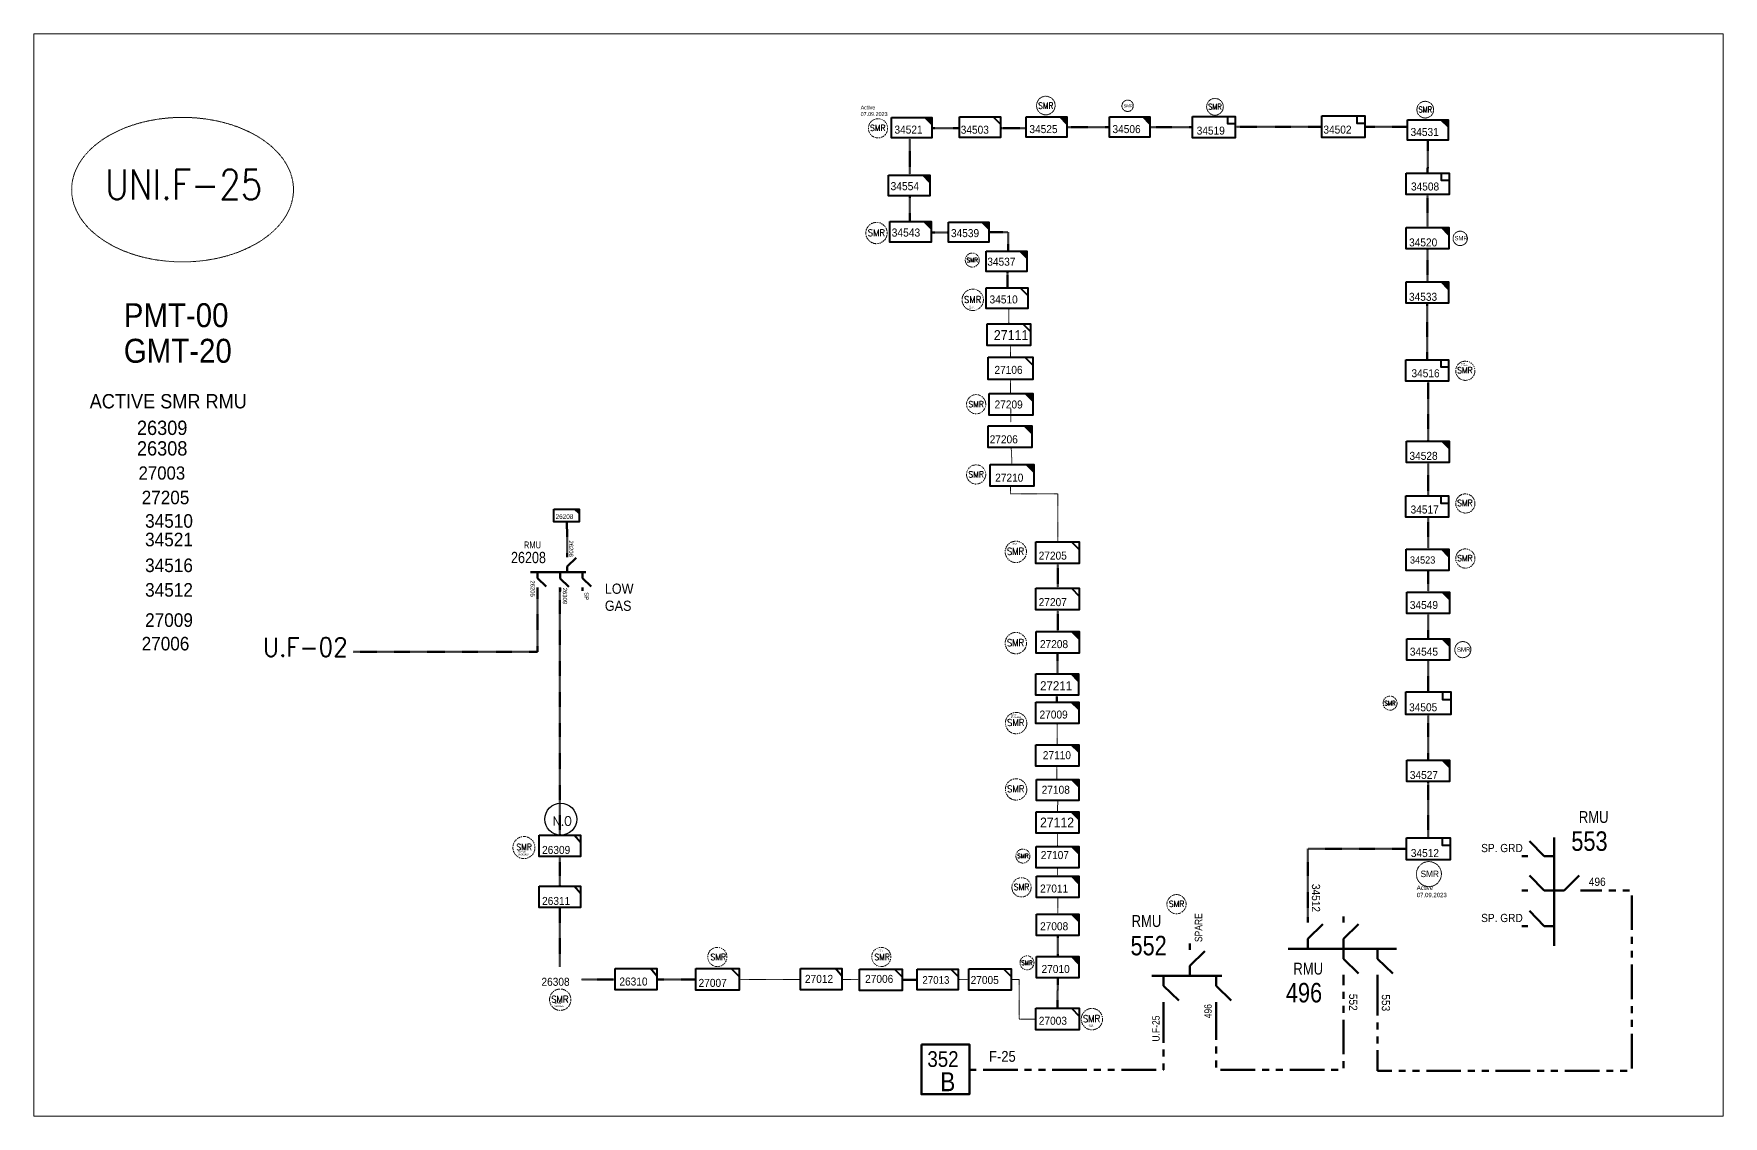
# Model space of a CAD drawing. Header units: metres. Extents: x 65984 to 144644, y -19036 to 23726.
# Drawn here: x 82091 to 83439, y -12247 to -11383 of the extents above; entities that cross this region are included whole.
import ezdxf
from ezdxf.enums import TextEntityAlignment as Align

# ---------------------------------------------------------------- set-up
doc = ezdxf.new("R2010")
doc.units = ezdxf.units.M
doc.header["$MEASUREMENT"] = 0
for name, pattern in [('( Phantom )', [2.5, 1.25, -0.25, 0.25, -0.25, 0.25, -0.25]), ('DGN Style 3', [0.013877, 0, -0.013877]), ('DGN Style 4', [1.6, 0.8, -0.4, 0, -0.4])]:
    doc.linetypes.add(name, pattern=pattern)
doc.layers.get('0').update_dxf_attribs({"color": 95, "lineweight": 40})
for name, color, linetype, lineweight in [('d_eos', 111, 'Continuous', 40), ('d_eos no', 121, 'Continuous', 40), ('d_switch', 95, 'Continuous', 40), ('d_tf no', 6, 'Continuous', 40), ('d_ug cable', 95, 'Continuous', 40), ('d_unit sub', 7, 'Continuous', 40), ('fedr no', 95, 'Continuous', 40), ('GRID STATION  04', 7, 'Continuous', 40), ('O H MAIN FEEDER', 4, 'Continuous', 100), ('SW N O', 114, 'Continuous', 30)]:
    doc.layers.add(name, color=color, linetype=linetype, lineweight=lineweight)
doc.styles.add('NASKHF', font='naskhf.shx', dxfattribs={"height": 8})
doc.styles.add('Style-Arial', font='arial.ttf')
doc.styles.add('Style-ENGINEERING', font='ENGINEERING.shx')
doc.styles.add('Style-msdefault', font='msdefault.shx')
doc.styles.add('Style-simplex', font='simplex.shx')
doc.styles.add('Style-STANDARD', font='STANDARD.shx')

# ---------------------------------------------------------------- blocks, each defined once
blk = doc.blocks.new('*U1437')
at = {"layer": 'd_eos', "color": 2, "linetype": 'Continuous', "lineweight": 211, "ltscale": 1.13086}
for p, q in [((-12.95, 12.1), (-12.95, 14.93)), ((-12.95, 4.66), (-5.94, 11.45)), ((11.34, 12.1), (11.34, 14.92)), ((11.34, 4.66), (18.34, 11.45)), ((14.01, 0.01), (-18.32, 0.01)), ((-12.95, 0.01), (-12.95, 4.66)), ((-0.8, 0.01), (-0.8, -4.64)), ((11.34, 0.01), (11.34, 4.66)), ((-0.8, -4.64), (6.2, -11.44)), ((-0.8, -12.09), (-0.8, -14.91))]:
    blk.add_line(p, q, dxfattribs=at)
blk = doc.blocks.new('TF3_2')
at = {"layer": 'd_unit sub', "color": 2, "linetype": 'Continuous', "lineweight": 40}
for p, q in [((11.3, 9), (18.3, 9)), ((18.3, 9), (18.3, 2))]:
    blk.add_line(p, q, dxfattribs=at)
at = {"layer": 'd_unit sub', "color": 2, "linetype": 'Continuous', "lineweight": 40, "flags": 128}
blk.add_lwpolyline([(-21.7, 9), (18.3, 9), (18.3, -11), (-21.7, -11)], close=True, dxfattribs=at)
blk.add_lwpolyline([(18.3, 2), (11.3, 2), (11.3, 9)], dxfattribs=at)
blk = doc.blocks.new('SS')
at = {"color": 0, "linetype": 'ByBlock', "lineweight": -2, "flags": 128}
blk.add_lwpolyline([(6.95, 4.25), (10.45, 4.25), (10.45, 0.75)], close=True, dxfattribs=at)
at = {"color": 0, "linetype": 'ByBlock', "lineweight": -2, "extrusion": (0, 0, -1)}
blk.add_solid([(-6.95, 4.25), (-10.45, 4.25), (-10.45, 0.75)], dxfattribs=at)
at = {"color": 0, "linetype": 'ByBlock', "lineweight": -2}
blk.add_3dface([(-9.55, 4.25), (10.45, 4.25), (10.45, -5.75), (-9.55, -5.75)], dxfattribs=at)
blk = doc.blocks.new('TF3_7')
at = {"layer": 'd_unit sub', "color": 234, "linetype": 'Continuous', "lineweight": 40}
for p, q in [((11.3, 9), (18.3, 9)), ((18.3, 9), (18.3, 2))]:
    blk.add_line(p, q, dxfattribs=at)
at = {"layer": 'd_unit sub', "color": 234, "linetype": 'Continuous', "lineweight": 40, "flags": 128}
blk.add_lwpolyline([(-21.7, 9), (18.3, 9), (18.3, -11), (-21.7, -11)], close=True, dxfattribs=at)
blk.add_lwpolyline([(18.3, 2), (11.3, 2), (11.3, 9)], dxfattribs=at)
blk = doc.blocks.new('TF3_5')
at = {"layer": 'd_unit sub', "color": 2, "linetype": 'Continuous', "lineweight": 40}
for p, q in [((11.3, 9), (18.3, 9)), ((18.3, 9), (18.3, 2))]:
    blk.add_line(p, q, dxfattribs=at)
at = {"layer": 'd_unit sub', "color": 2, "linetype": 'Continuous', "lineweight": 40, "flags": 128}
blk.add_lwpolyline([(-21.7, 9), (18.3, 9), (18.3, -11), (-21.7, -11)], close=True, dxfattribs=at)
blk.add_lwpolyline([(18.3, 2), (11.3, 2), (11.3, 9)], dxfattribs=at)
blk = doc.blocks.new('TF_8')
at = {"color": 0, "linetype": 'ByBlock', "lineweight": -2}
blk.add_line((6.3, 4.95), (9.9, 1.35), dxfattribs=at)
blk.add_3dface([(-10.1, 4.95), (9.9, 4.95), (9.9, -5.05), (-10.1, -5.05)], dxfattribs=at)
blk = doc.blocks.new('*U2766')
at = {"layer": 'd_unit sub', "color": 2, "linetype": 'Continuous', "lineweight": 40, "flags": 128}
for points in [[(-9.6, 4.91), (9.57, 4.91), (9.57, -4.94), (-9.6, -4.94)], [(6.65, 4.91), (9.57, 4.91), (9.57, 1.46)]]:
    blk.add_lwpolyline(points, close=True, dxfattribs=at)
blk = doc.blocks.new('*U3374')
at = {"layer": 'd_unit sub', "color": 234, "linetype": 'Continuous', "lineweight": 40, "flags": 128}
for points in [[(-9.6, 4.91), (9.57, 4.91), (9.57, -4.94), (-9.6, -4.94)], [(6.65, 4.91), (9.57, 4.91), (9.57, 1.46)]]:
    blk.add_lwpolyline(points, close=True, dxfattribs=at)
blk = doc.blocks.new('*U4102')
at = {"layer": 'SW N O', "color": 3}
blk.add_circle((0, 0), 16.8, dxfattribs=at)
at = {"layer": 'SW N O', "color": 3, "insert": (1.7, -1.8), "char_height": 9.6, "attachment_point": 5, "line_spacing_factor": 0.6, "style": 'Style-STANDARD'}
blk.add_mtext('N.O ', dxfattribs=at)

msp = doc.modelspace()

# ---------------------------------------------------------------- linework, layer by layer
at = {"layer": 'd_eos', "color": 7, "linetype": 'Continuous', "lineweight": 211, "ltscale": 0.638341}
for p, q in [((82516.3, -11800.8), (82516.3, -11797.9)), ((82516.3, -11808.2), (82523.3, -11801.4)), ((82516.3, -11812.8), (82516.3, -11808.2)), ((82531.1, -11812.8), (82486.9, -11812.8)), ((82492.5, -11812.8), (82492.5, -11817.5)), ((82492.5, -11817.5), (82499.5, -11824.3)), ((82510.6, -11813.1), (82510.6, -11817.8)), ((82510.6, -11817.8), (82517.6, -11824.6)), ((82528.5, -11812.8), (82528.5, -11817.5)), ((82528.5, -11817.5), (82535.5, -11824.3)), ((82492.5, -11824.9), (82492.5, -11827.8)), ((82510.6, -11825.2), (82510.6, -11828)), ((82528.5, -11824.9), (82528.5, -11827.8))]:
    msp.add_line(p, q, dxfattribs=at)
at = {"layer": 'd_eos', "color": 7, "linetype": 'Continuous', "lineweight": 211, "ltscale": 1.101863}
for p, q in [((83303.9, -12111), (83303.9, -12024.4)), ((83283, -12039.4), (83278.2, -12039.4)), ((83295.9, -12039.4), (83284.2, -12027.3)), ((83303.9, -12039.4), (83295.9, -12039.4)), ((83295.9, -12066.8), (83284.2, -12054.7)), ((83311.9, -12066.8), (83323.7, -12054.7)), ((83283, -12066.8), (83278.2, -12066.8)), ((83303.9, -12066.8), (83295.9, -12066.8)), ((83303.9, -12066.8), (83311.9, -12066.8)), ((83324.8, -12066.8), (83329.7, -12066.8)), ((83107.2, -12092.4), (83107.2, -12087.5)), ((83135.7, -12092.4), (83135.7, -12087.5)), ((83295.9, -12095.2), (83284.1, -12083.1)), ((83107.2, -12105.2), (83119.3, -12093.5)), ((83107.2, -12113.3), (83107.2, -12105.2)), ((83135.7, -12105.2), (83147.8, -12093.5)), ((83135.7, -12113.3), (83135.7, -12105.2)), ((83283, -12095.2), (83278.2, -12095.2)), ((83303.9, -12095.2), (83295.9, -12095.2)), ((83091.5, -12113.3), (83178.1, -12113.3)), ((83135.7, -12113.3), (83135.7, -12121.3)), ((83163, -12113.3), (83163, -12121.3)), ((83135.7, -12121.3), (83147.8, -12133)), ((83163, -12121.3), (83175.1, -12133)), ((83135.7, -12134.1), (83135.7, -12139)), ((83163, -12134.1), (83163, -12139))]:
    msp.add_line(p, q, dxfattribs=at)
at = {"layer": 'd_ug cable', "color": 234, "linetype": 'DGN Style 3', "lineweight": 100}
for p, q in [((82807.3, -11458.6), (82829.2, -11458.6)), ((82862, -11458.6), (82882.6, -11458.6)), ((82915, -11457.7), (82949, -11457.7)), ((82981.3, -11457.7), (83015.3, -11457.7)), ((83049.4, -11457.6), (83118.6, -11457.5)), ((83152.9, -11457.5), (83186.9, -11457.5)), ((82789.8, -11496.1), (82789.8, -11466.8)), ((83203.1, -11468.1), (83202.9, -11494.5)), ((82789.8, -11512.6), (82789.8, -11533.1)), ((83202.9, -11511.5), (83202.8, -11537.9)), ((82806.7, -11541.9), (82820.4, -11541.9)), ((82868.2, -11541.5), (82853, -11541.6)), ((82868.2, -11556.7), (82868.2, -11541.5)), ((83202.8, -11554.9), (83202.7, -11581.2)), ((82867.5, -11586.1), (82867.5, -11572.7)), ((83202.6, -11643.4), (83202.6, -11598.2)), ((83203.4, -11708.2), (83203.4, -11660.4)), ((83203.4, -11751.4), (83203.4, -11725.2)), ((83203.4, -11794.5), (83203.4, -11768.9)), ((82907.7, -11805.9), (82907.7, -11825.7)), ((83203.4, -11828.8), (83203.4, -11811.3)), ((82907.7, -11843), (82907.7, -11860.2)), ((82907.7, -12119.5), (82907.7, -12102.6)), ((82795.5, -12138.1), (82783.7, -12138.1)), ((82907.6, -12160.8), (82907.7, -12136.5))]:
    msp.add_line(p, q, dxfattribs=at)
at = {"layer": 'd_ug cable', "color": 234, "linetype": 'DGN Style 3', "lineweight": 13}
for p, q in [((82868.7, -11614.6), (82868.7, -11602.5)), ((82870, -11641.2), (82870, -11631.8)), ((82870, -11670), (82870, -11659.1)), ((82870.4, -11693.1), (82870.4, -11682.1)), ((82870.4, -11693.1), (82870.4, -11682.1)), ((82870.6, -11713.4), (82871.2, -11726.8)), ((82907.4, -11950.5), (82907.2, -11933.9)), ((82907, -11978.1), (82907, -11967.7)), ((82907.6, -12004.1), (82907.7, -11995.1)), ((82907.6, -12031.8), (82907.6, -12021.1)), ((82907.6, -12055), (82907.6, -12048.5)), ((82907.7, -12085.5), (82907.7, -12072.4)), ((82653.5, -12137.7), (82702.3, -12137.7)), ((82735.4, -12137.7), (82749.6, -12137.7)), ((82828.8, -12137.7), (82836.7, -12137.7))]:
    msp.add_line(p, q, dxfattribs=at)
at = {"layer": 'd_ug cable', "color": 14, "linetype": 'DGN Style 3', "lineweight": 100}
for p, q in [((83203.4, -11962.8), (83203.4, -11926.3)), ((83203.4, -12024.8), (83203.4, -11979.8))]:
    msp.add_line(p, q, dxfattribs=at)
at = {"layer": 'd_ug cable', "color": 234, "linetype": 'DGN Style 3', "lineweight": 13, "flags": 128}
for points in [[(82870, -11744.1), (82870, -11750.4), (82907.7, -11750.4), (82907.7, -11788.6)], [(82870.6, -12137.7), (82877, -12137.7), (82877, -12169.4), (82890.3, -12169.4)]]:
    msp.add_lwpolyline(points, dxfattribs=at)
at = {"layer": 'd_ug cable', "color": 251, "linetype": 'DGN Style 3', "lineweight": 100, "flags": 128}
for points in [[(82516.3, -11797.9), (82516.3, -11791.7), (82516, -11772.5)], [(82492.5, -11827.8), (82492.5, -11876.4), (82345.7, -11876.4)]]:
    msp.add_lwpolyline(points, dxfattribs=at)
at = {"layer": 'd_ug cable', "color": 234, "linetype": 'DGN Style 3', "lineweight": 100, "flags": 128}
for points in [[(82510.4, -11824.9), (82510.4, -11824.9), (82510.4, -12022.6)], [(83203.4, -11866), (83203.4, -11845.8)], [(82907.5, -11877.4), (82907.5, -11893.4)], [(83203.4, -11908.3), (83203.4, -11883)], [(82907, -11916.4), (82907, -11911.6)], [(83107.2, -12087.5), (83107.2, -12033.6), (83186, -12033.6)], [(82510.4, -12039.6), (82510.4, -12063.3)], [(82510.4, -12080.1), (82510.4, -12127.7)], [(82527.4, -12137.7), (82554.7, -12137.7)], [(82587.7, -12137.7), (82618.8, -12137.7)]]:
    msp.add_lwpolyline(points, dxfattribs=at)
at = {"layer": 'd_ug cable', "color": 234, "linetype": '( Phantom )', "lineweight": 140, "ltscale": 22.099486, "flags": 128}
for points in [[(83163, -12139), (83163, -12210.6), (83365.8, -12210.6), (83365.8, -12066.8), (83327.2, -12066.8)], [(83034.1, -12158.2), (83034.1, -12209.9), (83135.7, -12209.9), (83135.7, -12139)], [(82992.2, -12160.6), (82992.2, -12209.9), (82834.8, -12209.9)]]:
    msp.add_lwpolyline(points, dxfattribs=at)
at = {"layer": 'd_ug cable', "color": 2, "linetype": 'DGN Style 3', "lineweight": 13}
for centre, radius in [((82898.2, -11440.5), 7.41), ((82963.5, -11440.7), 4.56), ((83033.2, -11441.5), 6.67), ((83201, -11443.8), 6.67), ((83228.9, -11546.5), 5.73), ((83231, -11874.6), 6.43), ((83203.9, -12053.7), 9.98)]:
    msp.add_circle(centre, radius, dxfattribs=at)
at = {"layer": 'd_ug cable', "color": 2, "linetype": 'DGN Style 4', "lineweight": 13}
for centre, radius in [((82764.3, -11458.7), 7.66), ((82763.1, -11542.2), 8.52), ((82839.5, -11563.8), 5.59), ((82839.9, -11595.5), 8.52), ((83233, -11652.1), 7.66), ((82842.6, -11678.8), 7.66), ((82842.6, -11734.8), 7.66), ((83233, -11758), 7.66), ((82874.3, -11796.6), 8.52), ((83233, -11801.9), 7.66), ((82874.3, -11869.4), 8.52), ((83172.9, -11917.3), 5.59), ((82874.5, -11933.2), 8.52), ((82874.5, -11986.1), 8.52), ((82481.7, -12032.5), 8.8), ((82879.9, -12039.3), 5.59), ((82878.8, -12064.3), 7.66), ((83002.5, -12077.7), 7.66), ((82636.1, -12119.8), 7.66), ((82766.9, -12119.8), 7.66), ((82883.2, -12124.5), 5.59), ((82510.7, -12153.9), 8.52), ((82935, -12169.4), 8.52)]:
    msp.add_circle(centre, radius, dxfattribs=at)
at = {"layer": 'fedr no', "color": 82, "linetype": 'DGN Style 3', "lineweight": 13, "true_color": 0x1dc70e}
msp.add_ellipse((82209.3, -11507.6), major_axis=(88.5, 0), ratio=0.651175, dxfattribs=at)
at = {"layer": 'GRID STATION  04', "color": 121, "linetype": 'Continuous', "lineweight": 70, "ltscale": 1.24992, "flags": 128}
msp.add_lwpolyline([(82798.9, -12189.6), (82798.9, -12229.3), (82837.2, -12229.3), (82837.2, -12189.6)], close=True, dxfattribs=at)
at = {"layer": 'O H MAIN FEEDER', "color": 140, "lineweight": 13, "ltscale": 0.498271, "flags": 128}
msp.add_lwpolyline([(82090.6, -11383.3), (83438.8, -11383.3), (83438.8, -12246.8), (82090.6, -12246.8)], close=True, dxfattribs=at)

# ---------------------------------------------------------------- block references
at = {"layer": 'd_eos', "color": 2, "linetype": 'Continuous', "lineweight": 211, "ltscale": 1.101863, "extrusion": (0, 0, -1), "xscale": 1.726135607196552, "yscale": 1.726135607196552, "zscale": 1.726135607196552, "rotation": 180.0000000000001}
msp.add_blockref('*U1437', (-83014.5, -12134.9), dxfattribs=at)
at = {"layer": 'd_unit sub', "color": 2, "linetype": 'Continuous', "lineweight": 40}
for name, p, xscale, yscale, zscale in [('SS', (82790.4, -11456.9), 1.617688436320021, 1.617688436320021, 0.8088442181600107), ('SS', (82898.1, -11456.5), 1.617688436320021, 1.617688436320021, 0.8088442181600107), ('SS', (82964.4, -11456.5), 1.617688436320021, 1.617688436320021, 0.8088442181600107), ('SS', (83202.3, -11458.8), 1.617688436320021, 1.617688436320021, 0.8088442181600107), ('SS', (83202.1, -11545.1), 1.699394694037604, 1.699394694037604, 0.8088442181600107), ('SS', (82866.1, -11563.5), 1.617688436320021, 1.617688436320021, 0.8088442181600107), ('TF_8', (82867.4, -11594.2), 1.654391820301762, 1.654391820301762, 0.7366495442838173), ('SS', (82869.6, -11677.6), 1.736489847139037, 1.736489847139037, 0.8682449235695187), ('SS', (82870.4, -11734.2), 1.736489847139037, 1.736489847139037, 0.8682449235695187), ('TF_8', (82907.8, -11797.1), 1.73042256992295, 1.73042256992295, 0.7366495442838173), ('SS', (83202.1, -11801.7), 1.696895175610101, 1.696895175610101, 0.7279597963440096), ('SS', (82906.9, -11867.5), 1.715571708673171, 1.715571708673171, 0.8577858543365855), ('SS', (83202.6, -11873.2), 1.699394694037604, 1.699394694037604, 0.8088442181600107), ('SS', (82906.5, -11923.7), 1.715571708673316, 1.715571708673316, 0.8577858543365855), ('SS', (82906.9, -11985.3), 1.699394694037604, 1.699394694037604, 0.8088442181600107), ('*U2766', (82510.4, -12031), 1.726135607196552, 1.726135607196552, 1.726135607196552), ('SS', (82906.8, -12038.8), 1.699394694037604, 1.699394694037604, 0.8088442181600107), ('SS', (82906.9, -12062.6), 1.699394694037604, 1.699394694037604, 0.8088442181600107), ('SS', (82906.9, -12126.7), 1.699394694037604, 1.699394694037604, 0.8088442181600107), ('TF_8', (82636.3, -12137.6), 1.732237294728003, 1.732237294728003, 0.7366495442838173), ('TF_8', (82766.8, -12138), 1.70397845706333, 1.70397845706333, 0.7366495442838173), ('TF_8', (82907.8, -12169.3), 1.729828600743201, 1.729828600743201, 0.7366495442838173)]:
    msp.add_blockref(name, p, dxfattribs=dict(at, xscale=xscale, yscale=yscale, zscale=zscale))
at = {"layer": 'd_unit sub', "color": 234, "linetype": 'Continuous', "lineweight": 40}
for name, p, xscale, yscale, zscale in [('TF_8', (82845.8, -11457.6), 1.637722897263435, 1.637722897263435, 0.7366495442838173), ('SS', (82835.9, -11540.3), 1.617688436320021, 1.617688436320021, 0.8088442181600107), ('SS', (83201.9, -11588.5), 1.699394694037604, 1.699394694037604, 0.8088442181600107), ('TF_8', (82868.9, -11623.1), 1.727177096676011, 1.727177096676011, 0.6629845898554356), ('TF_8', (82870.1, -11650.1), 1.784228052994078, 1.784228052994078, 0.7366495442838173), ('SS', (82868.8, -11703.4), 1.736489847139037, 1.736489847139037, 0.8682449235695187), ('SS', (83202.3, -11715.4), 1.699394694037604, 1.699394694037604, 0.8088442181600107), ('TF_8', (82907.8, -11834.2), 1.73042256992295, 1.73042256992295, 0.7366495442838173), ('SS', (83202.6, -11836), 1.699394694037604, 1.699394694037604, 0.8088442181600107), ('SS', (82906.6, -11957.8), 1.715571708673171, 1.715571708673171, 0.8577858543365855), ('SS', (83202.6, -11970), 1.699394694037604, 1.699394694037604, 0.8088442181600107), ('*U3374', (82510.4, -12071.7), 1.726135607196552, 1.726135607196552, 1.726135607196552), ('SS', (82906.9, -12092.8), 1.699394694037604, 1.699394694037604, 0.8088442181600107), ('*U3374', (82571.2, -12137.6), 1.726135607196552, 1.726135607196552, 1.726135607196552), ('*U3374', (82718.9, -12137.6), 1.726135607196552, 1.726135607196552, 1.726135607196552), ('TF_8', (82853.8, -12137.6), 1.698385783023084, 1.698385783023084, 0.7366495442838173)]:
    msp.add_blockref(name, p, dxfattribs=dict(at, xscale=xscale, yscale=yscale, zscale=zscale))
at = {"layer": 'd_unit sub', "color": 2, "linetype": 'Continuous', "lineweight": 40}
for name, p, xscale, yscale, zscale, rotation in [('TF3_2', (83033.8, -11456.8), 0.8526951651855642, 0.8526951651855642, 0.8526951651855642, 359.9997), ('SS', (82789.4, -11540.1), 1.644913828045426, 1.644913828045426, 0.7279597963440096, 359.9999999999999), ('TF3_5', (83204, -11651), 0.8526951651855642, 0.8526951651855642, 0.8526951651855642, 359.9997), ('TF3_2', (83204, -11759.6), 0.8526951651855642, 0.8526951651855642, 0.8526951651855642, 359.9997), ('TF3_2', (83204.9, -11916.4), 0.8988691780351505, 0.8988691780351505, 0.8988691780351505, 359.9997), ('TF3_2', (83204.9, -12032.7), 0.871415323930791, 0.871415323930791, 0.871415323930791, 359.9997)]:
    msp.add_blockref(name, p, dxfattribs=dict(at, xscale=xscale, yscale=yscale, zscale=zscale, rotation=rotation))
at = {"layer": 'd_unit sub', "color": 234, "linetype": 'Continuous', "lineweight": 40}
for name, p, xscale, yscale, zscale, rotation in [('TF3_7', (83137.1, -11456.5), 0.8526951651855642, 0.8526951651855642, 0.8526951651855642, 359.9997), ('SS', (82788.5, -11503.1), 1.644913828045426, 1.644913828045426, 0.7279597963440096, 359.9999999999999), ('TF3_7', (83204.4, -11502.1), 0.8526951651855642, 0.8526951651855642, 0.8526951651855642, 359.9997), ('SS', (82906.5, -11901.2), 1.702434627466063, 1.702434627466063, 0.7720072689029269, 359.9999999999999), ('SS', (82906.7, -12011.3), 1.703380732247328, 1.703380732247328, 0.7279597963440096, 359.9999999999999), ('TF_8', (82812, -12137.7), 1.641123075333555, 1.641123075333555, 0.6629845898554356, 359.9999999999999)]:
    msp.add_blockref(name, p, dxfattribs=dict(at, xscale=xscale, yscale=yscale, zscale=zscale, rotation=rotation))
at = {"layer": 'd_unit sub', "color": 251, "linetype": 'Continuous', "lineweight": 40, "xscale": 1.00599850898117, "yscale": 1.00599850898117, "zscale": 0.5029992544905849, "rotation": 0.00822881187067246}
msp.add_blockref('SS', (82515.2, -11766.8), dxfattribs=at)
at = {"layer": 'SW N O', "color": 3, "xscale": 0.7576808543056872, "yscale": 0.7576808543056872, "zscale": 0.7576808543056872}
msp.add_blockref('*U4102', (82511.1, -12009.9), dxfattribs=at)

# ---------------------------------------------------------------- texts
at = {"layer": 'd_eos no', "color": 7, "linetype": 'Continuous', "lineweight": 13, "style": 'Style-Arial', "width": 0.88}
for s, height, p in [('PMT-00', 19.11, (82162.4, -11598.2)), ('GMT-20', 19.12, (82162.4, -11626.6))]:
    msp.add_text(s, height=height, dxfattribs=at).set_placement(p, align=Align.TOP_LEFT)
at = {"layer": 'd_eos no', "color": 7, "linetype": 'Continuous', "lineweight": 53, "style": 'Style-msdefault', "width": 0.818182}
for height, p in [(5.5, (82481.7, -11788.3)), (9.49, (83323.6, -12003.4)), (9.49, (83095.8, -12124.4))]:
    msp.add_text('RMU', height=height, dxfattribs=at).set_placement(p, align=Align.TOP_LEFT)
at = {"layer": 'd_eos no', "color": 7, "linetype": 'Continuous', "lineweight": 140, "style": 'Style-msdefault', "width": 0.833333}
for s, p in [('553', (83317.6, -12019.6)), ('496', (83089.8, -12140.5))]:
    msp.add_text(s, height=15.54, dxfattribs=at).set_placement(p, align=Align.TOP_LEFT)
at = {"layer": 'd_eos no', "color": 2, "linetype": 'Continuous', "lineweight": 53, "style": 'Style-msdefault', "width": 0.818182}
msp.add_text('RMU', height=9.49, dxfattribs=at).set_placement((82966.7, -12095.9))
at = {"layer": 'd_eos no', "color": 2, "linetype": 'Continuous', "lineweight": 140, "style": 'Style-msdefault', "width": 0.833333}
msp.add_text('552', height=15.54, dxfattribs=at).set_placement((82965.8, -12118.5))
at = {"layer": 'd_eos no', "color": 7, "linetype": 'Continuous', "lineweight": 140, "insert": (82471.4, -11796.6), "char_height": 9, "attachment_point": 1, "style": 'NASKHF'}
msp.add_mtext('\\Fmsdefault;\\H1x;\\W0.833333;26208\\P', dxfattribs=at)
at = {"layer": 'd_switch', "color": 7, "linetype": 'Continuous', "lineweight": 30, "style": 'Style-ENGINEERING', "width": 0.857143}
for s, rotation, p in [('26205', 270.0082, (82490.4, -11819.4)), ('26309', 270, (82516.2, -11825.2)), ('SP', 270, (82533.4, -11828.8))]:
    msp.add_text(s, height=3.43, rotation=rotation, dxfattribs=at).set_placement(p, align=Align.TOP_LEFT)
at = {"layer": 'd_switch', "color": 3, "linetype": 'Continuous', "lineweight": 30, "style": 'Style-ENGINEERING', "width": 0.921053}
for p in [(83245.6, -12029.6), (83245.6, -12085.4)]:
    msp.add_text('SP. GRD', height=6.56, dxfattribs=at).set_placement(p, align=Align.TOP_LEFT)
at = {"layer": 'd_switch', "color": 51, "linetype": 'Continuous', "lineweight": 30, "style": 'Style-ENGINEERING'}
for s, height, rotation, width, p in [('34512', 6.56, 270, 0.921053, (83117.1, -12061.5)), ('U.F-25', 5.92, 90.0075, 0.857143, (82983.1, -12187.3))]:
    msp.add_text(s, height=height, rotation=rotation, dxfattribs=dict(at, width=width)).set_placement(p, align=Align.TOP_LEFT)
for s, height, rotation, width, p in [('496', 6.56, 359.9925, 0.921053, (83345, -12056.5)), ('496', 5.92, 90, 0.857143, (83024.7, -12157.4)), ('552', 6.56, 269.9925, 0.921053, (83146.8, -12162.7)), ('553', 6.56, 270, 0.921053, (83172.9, -12163.1))]:
    msp.add_text(s, height=height, rotation=rotation, dxfattribs=dict(at, width=width)).set_placement(p, align=Align.TOP_RIGHT)
at = {"layer": 'd_switch', "color": 2, "linetype": 'Continuous', "lineweight": 30, "style": 'Style-ENGINEERING', "width": 0.857143}
msp.add_text('SPARE', height=5.92, rotation=90, dxfattribs=at).set_placement((83017.1, -12084.9), align=Align.TOP_RIGHT)
at = {"layer": 'd_switch', "color": 2, "linetype": 'Continuous', "lineweight": 30, "style": 'Style-msdefault', "width": 0.9}
msp.add_text('F-25', height=8.63, dxfattribs=at).set_placement((82874.2, -12194.8), align=Align.TOP_RIGHT)
at = {"layer": 'd_switch', "color": 7, "linetype": 'Continuous', "lineweight": 30, "insert": (82521.1, -11787.5), "char_height": 3.43, "attachment_point": 1, "rotation": 269.9918, "style": 'NASKHF'}
msp.add_mtext('\\FENGINEERING;\\H1x;\\W0.857143;26208\\P', dxfattribs=at)
at = {"layer": 'd_switch', "color": 2, "linetype": 'Continuous', "lineweight": 13, "ltscale": 0.9, "insert": (82546.3, -11821.9), "char_height": 8.157, "width": 119.178, "attachment_point": 1, "style": 'NASKHF'}
msp.add_mtext('\\FENGINEERING;\\H1x;\\W0.921053;LOW \\PGAS', dxfattribs=at)
at = {"layer": 'd_tf no', "color": 1, "linetype": 'Continuous', "lineweight": 40, "style": 'Style-msdefault', "width": 0.945946}
msp.add_text('SMR', height=2.43, dxfattribs=at).set_placement((82960.3, -11439.6), align=Align.TOP_LEFT)
at = {"layer": 'd_tf no', "color": 1, "linetype": 'Continuous', "lineweight": 13, "style": 'Style-simplex', "width": 0.909091}
for height, p in [(4.88, (82764.1, -11458.3)), (5.43, (82763, -11542)), (5.43, (82839.8, -11595.3)), (4.88, (83232.7, -11651.7)), (4.88, (83232.7, -11757.6)), (5.43, (82874, -11796.2)), (4.88, (83232.7, -11801.6)), (5.43, (82874, -11869)), (5.43, (82874.2, -11932.8)), (5.43, (82874.2, -11985.7)), (4.88, (82481.9, -12032.1)), (4.88, (82636.8, -12119.8)), (4.88, (82767.6, -12119.8)), (5.43, (82510.4, -12153.5)), (5.43, (82934.7, -12169))]:
    msp.add_text('SMR', height=height, dxfattribs=at).set_placement(p, align=Align.MIDDLE_CENTER)
at = {"layer": 'd_tf no', "color": 111, "linetype": 'Continuous', "lineweight": 40, "style": 'Style-msdefault', "width": 0.945946}
for s, p in [('34521', (82777.4, -11456.5)), ('34516', (83190, -11650.9)), ('26309', (82496.2, -12031.2)), ('34512', (83189.5, -12033.7)), ('27006', (82754, -12134.1))]:
    msp.add_text(s, height=6.39, dxfattribs=at).set_placement(p, align=Align.TOP_LEFT)
at = {"layer": 'd_tf no', "color": 234, "linetype": 'Continuous', "lineweight": 40, "style": 'Style-msdefault', "width": 0.945946}
for s, height, p in [('34503', 6.39, (82830.3, -11456.6)), ('34502', 6.39, (83119.7, -11456.5)), ('34554', 6.47, (82774.3, -11501.6)), ('34508', 6.39, (83189.6, -11501.9)), ('34539', 6.39, (82822.5, -11539.1)), ('34533', 6.39, (83188, -11589.9)), ('27111', 7.85, (82856.7, -11619.7)), ('27106', 6.39, (82857.2, -11648.2)), ('27206', 6.39, (82853.4, -11703.6)), ('34528', 6.39, (83188.4, -11716.8)), ('27207', 6.39, (82892.5, -11833.5)), ('34549', 6.39, (83188.7, -11835.8)), ('27211', 7.28, (82893.6, -11899.8)), ('27110', 6.39, (82895.8, -11955.6)), ('34527', 6.39, (83188.7, -11971.4)), ('27112', 7.71, (82893.6, -12008.6)), ('26311', 6.39, (82496.2, -12071.9)), ('27008', 6.39, (82893.6, -12092.1)), ('26310', 6.39, (82557.9, -12136.2)), ('27012', 6.39, (82706, -12134.1)), ('27013', 6.13, (82799.7, -12135.1)), ('27005', 6.39, (82838.2, -12135))]:
    msp.add_text(s, height=height, dxfattribs=at).set_placement(p, align=Align.TOP_LEFT)
at = {"layer": 'd_tf no', "color": 2, "linetype": 'Continuous', "lineweight": 40, "style": 'Style-msdefault', "width": 0.945946}
for s, height, p in [('34525', 6.39, (82885.1, -11456.1)), ('34506', 6.39, (82951.4, -11456.1)), ('34519', 6.39, (83018.6, -11457.3)), ('34531', 6.39, (83189.3, -11458.4)), ('34543', 6.47, (82775.2, -11538.6)), ('34520', 6.39, (83188.1, -11546.5)), ('34537', 6.39, (82851.5, -11561.9)), ('27209', 6.39, (82857.3, -11675.8)), ('27210', 6.39, (82857.8, -11734.2)), ('34517', 6.39, (83189.3, -11759.6)), ('34523', 5.75, (83188.8, -11800.2)), ('27208', 6.39, (82893.5, -11867)), ('34545', 6.39, (83188.7, -11873)), ('34505', 6.39, (83188.1, -11917.4)), ('27108', 6.39, (82894.9, -11983.2)), ('27107', 6.39, (82894.2, -12035.3)), ('27011', 6.39, (82893.6, -12062)), ('27010', 6.39, (82894.8, -12126.2)), ('27007', 6.39, (82621.1, -12137.3))]:
    msp.add_text(s, height=height, dxfattribs=at).set_placement(p, align=Align.TOP_LEFT)
at = {"layer": 'd_tf no', "color": 1, "linetype": 'Continuous', "lineweight": 13, "ltscale": 0.9, "style": 'Style-simplex', "width": 0.909091}
for height, p in [(3.56, (82839.5, -11563.8)), (4.88, (82842.6, -11678.8)), (4.88, (82842.6, -11734.8)), (3.56, (83172.9, -11917.3)), (3.56, (82879.9, -12039.2)), (4.88, (82878.9, -12064)), (4.88, (83002.6, -12077.4)), (3.56, (82883.2, -12124.5))]:
    msp.add_text('SMR', height=height, dxfattribs=at).set_placement(p, align=Align.MIDDLE_CENTER)
at = {"layer": 'd_tf no', "color": 121, "linetype": 'Continuous', "lineweight": 40, "style": 'Style-msdefault', "width": 0.945946}
for s, height, p in [('34510', 6.39, (82853.3, -11592)), ('ACTIVE SMR RMU', 11.436, (82135.2, -11670.7)), ('26309', 11.44, (82172.9, -11691.9)), ('26308', 11.44, (82172.9, -11708.3)), ('27003', 10.57, (82174.2, -11728.4)), ('27205', 10.8, (82176.7, -11747.8)), ('34510', 10.85, (82179.4, -11766.5)), ('34521', 10.85, (82179.4, -11781.3)), ('27205', 6.39, (82892.5, -11796.4)), ('34516', 10.85, (82179.4, -11801.9)), ('34512', 10.85, (82179.4, -11821.5)), ('27009', 10.85, (82179.4, -11845.6)), ('27006', 10.8, (82176.7, -11864.4)), ('26308', 6.39, (82495.7, -12136.4)), ('27003', 6.39, (82892.6, -12167.5))]:
    msp.add_text(s, height=height, dxfattribs=at).set_placement(p, align=Align.TOP_LEFT)
at = {"layer": 'd_tf no', "color": 251, "linetype": 'Continuous', "lineweight": 40, "style": 'Style-msdefault', "width": 0.945946}
msp.add_text('26208', height=3.7, rotation=0.0082, dxfattribs=at).set_placement((82507, -11766.6), align=Align.TOP_LEFT)
at = {"layer": 'd_tf no', "color": 1, "linetype": 'Continuous', "lineweight": 13, "style": 'Style-msdefault', "width": 0.947368}
for height, p in [(3.5, (83226.3, -11872.8)), (5.2, (83197.3, -12050.9))]:
    msp.add_text('SMR', height=height, dxfattribs=at).set_placement(p, align=Align.TOP_LEFT)
at = {"layer": 'd_tf no', "color": 121, "linetype": 'Continuous', "lineweight": 40, "attachment_point": 1, "style": 'NASKHF'}
for s, insert, char_height in [('\\Fmsdefault;\\H1x;\\W0.945946;Active\\P07.09.2023', (82750.4, -11440.5), 3.129), ('\\Fmsdefault;\\H1x;\\W0.945946;ACTIVE\\P9/8/2023', (82836.9, -11600.2), 0.881), ('\\Fmsdefault;\\H1x;\\W0.945946;Active\\P07.09.2023', (83229.7, -11645.8), 0.806), ('\\Fmsdefault;\\H1x;\\W0.945946;ACTIVE\\P9/8/2023', (82871.8, -11789.6), 0.615), ('\\Fmsdefault;\\H1x;\\W0.945946;Active\\P07.09.2023', (82870.4, -11926), 1.154), ('\\Fmsdefault;\\H1x;\\W0.945946;ACTIVE\\P03/09/2023', (82476.8, -12035.3), 1.243), ('\\Fmsdefault;\\H1x;\\W0.945946;Active\\P07.09.2023', (83194.2, -12062.8), 3.487), ('\\Fmsdefault;\\H1x;\\W0.945946;Active\\P07.09.2023', (82764.8, -12113.7), 0.588), ('\\Fmsdefault;\\H1x;\\W0.945946;ACTIVE\\P9/8/2023', (82506.2, -12156.1), 1.344), ('\\Fmsdefault;\\H1x;\\W0.945946;ACTIVE\\P9/8/2023', (82932.5, -12173.6), 0.669)]:
    msp.add_mtext(s, dxfattribs=dict(at, insert=insert, char_height=char_height))
at = {"layer": 'd_tf no', "color": 1, "linetype": 'Continuous', "lineweight": 40, "attachment_point": 5, "line_spacing_factor": 1.2, "style": 'Style-STANDARD'}
for insert, char_height in [((82898.2, -11440.6), 5.196), ((83033.2, -11441.4), 4.676), ((83201, -11443.7), 4.676)]:
    msp.add_mtext('\\H1x;\\W0.909091;SMR\\P', dxfattribs=dict(at, insert=insert, char_height=char_height))
at = {"layer": 'd_tf no', "color": 1, "linetype": 'Continuous', "lineweight": 40, "insert": (83224.4, -11544.6), "char_height": 3.409, "attachment_point": 1, "style": 'NASKHF'}
msp.add_mtext('\\Fmsdefault;\\H1x;\\W0.945946;SMR^I', dxfattribs=at)
at = {"layer": 'd_tf no', "color": 111, "linetype": 'Continuous', "lineweight": 40, "insert": (82893.2, -11923.2), "char_height": 6.387, "width": 3.085, "attachment_point": 1, "style": 'NASKHF'}
msp.add_mtext('\\Fmsdefault;\\H1x;\\W0.945946;27009', dxfattribs=at)
at = {"layer": 'fedr no', "color": 6, "linetype": 'Continuous', "lineweight": 13, "style": 'Style-STANDARD', "width": 0.909091}
msp.add_text('UNI.F-25', height=24.19, dxfattribs=at).set_placement((82210.2, -11503.5), align=Align.MIDDLE_CENTER)
at = {"layer": 'fedr no', "color": 55, "linetype": 'Continuous', "lineweight": 13, "style": 'Style-simplex', "width": 0.909091}
msp.add_text('U.F-02', height=14.98, dxfattribs=at).set_placement((82307.3, -11872.6), align=Align.MIDDLE_CENTER)
at = {"layer": 'GRID STATION  04', "color": 121, "linetype": 'Continuous', "lineweight": 70, "style": 'Style-msdefault', "width": 0.888889}
for s, height, p in [('352', 12.53, (82803.7, -12207.5)), ('B', 15.1, (82814, -12226.9))]:
    msp.add_text(s, height=height, dxfattribs=at).set_placement(p)

doc.saveas('drawing.dxf')
